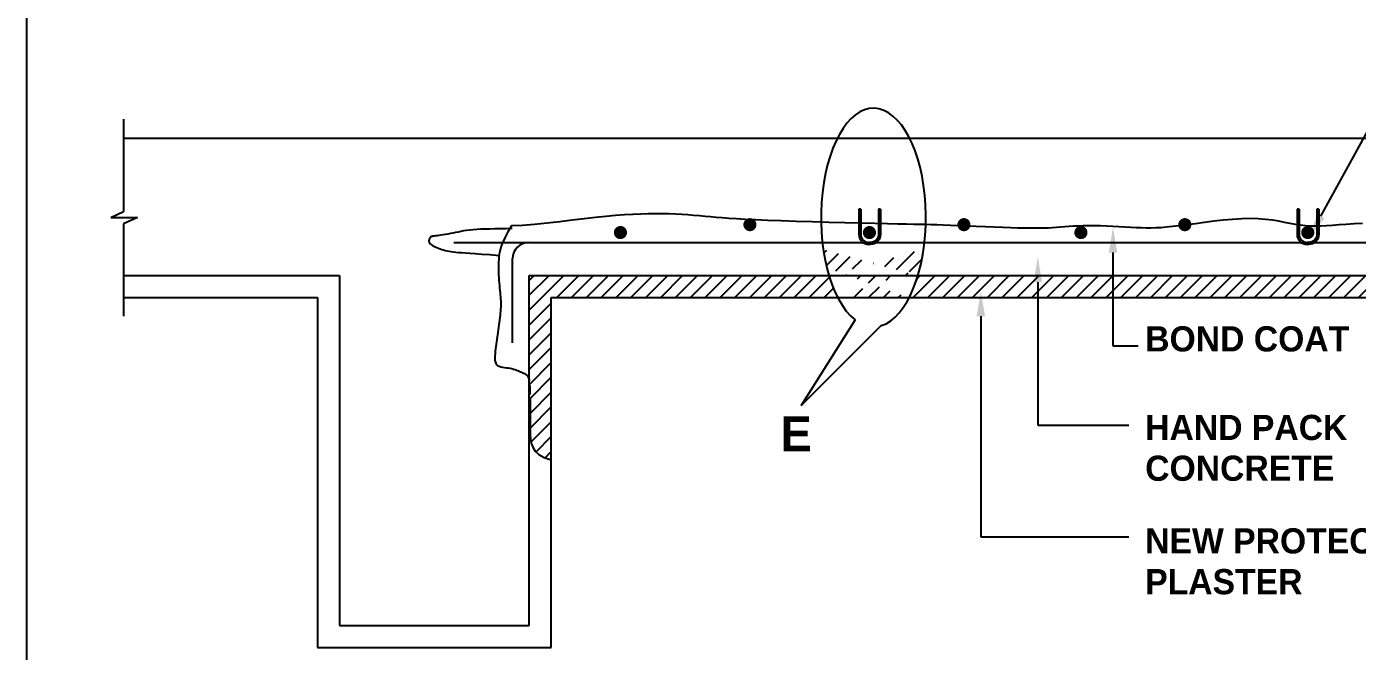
# Model space of a CAD drawing. Header units: millimetres. Extents: x -8855 to 105318, y -17958 to 67465.
# Drawn here: x 77640 to 89472, y 47654 to 53209 of the extents above; entities that cross this region are included whole.
import ezdxf

# ---------------------------------------------------------------- set-up
doc = ezdxf.new("R2010")
doc.units = ezdxf.units.MM
doc.header["$LTSCALE"] = 25
for name, color, linetype in [('4', 4, 'Continuous'), ('COL', 3, 'Continuous'), ('TEXT', 2, 'Continuous')]:
    doc.layers.add(name, color=color, linetype=linetype)
doc.styles.add('STYLE1', font='')
doc.styles.get('STYLE1').set_extended_font_data('DomBold BT')
pattern_1 = [(50, (4046516, 390283), (10884.934, -952.308), [1138.175, -12519.922]), (355, (4046516, 390283), (-2105.643, 11415.005), [910.54, -10015.938]), (100.451, (4047423, 390203), (8779.33, 10462.645), [967.3, -10640.29]), (46.1842, (4046516, 393318), (16196.08, -2511.89), [1707.26, -18779.884]), (96.6356, (4047866, 393109), (14184.12, 14782.86), [1450.95, -15960.437]), (351.184, (4046516, 393318), (14184.14, 14782.836), [1365.81, -15023.91]), (21, (4048034, 392559), (9058.49, -6110.028), [1138.175, -12519.922]), (326, (4048034, 392559), (3692.468, 11004.624), [910.54, -10015.938]), (71.4514, (4048788, 392050), (12750.933, 4894.62), [967.3, -10640.29]), (37.5, (4046516, 390283), (184.534, 5051.885), [0, -9894.533, 0, -10167.695, 0, -10053.877]), (7.5, (4046516, 390283), (3992.255, 5985.4594), [0, -5797.1035, 0, -9666.898, 0, -3831.855]), (327.5, (4043132, 390283), (8101.0915, -342.2736), [0, -3793.916, 0, -11837.018, 0, -15706.812]), (317.5, (4041614, 390283), (8850.231, 1519.149), [0, -4932.09, 0, -7860.994, 0, -11154.113])]

msp = doc.modelspace()

# ---------------------------------------------------------------- hatches: boundary and pattern name
at = {"layer": '4'}
h = msp.add_hatch(dxfattribs=at)
h.set_pattern_fill('AR-CONC', color=256, scale=59.746707, style=0)
h.set_pattern_definition(pattern_1)
edge = h.paths.add_edge_path()
edge.add_line((93778.99062, 51289.99151), (93191.80561, 51289.99151))
edge.add_arc((93138.45526, 51361.68756), 89.36768, 270, 306.653613829, ccw=False)
edge.add_line((93138.45526, 51272.31987), (93124.40713, 51272.31987))
edge.add_arc((93124.40713, 51361.68756), 89.36768, 233.346386171, 270, ccw=False)
edge.add_line((93071.05679, 51289.99151), (85623.67603, 51289.99151))
edge.add_ellipse((85169.39667, 51511.45536), major_axis=(0, -971.98159), ratio=0.4800000023, start_angle=283.170394784, end_angle=302.079228508)
edge.add_line((85564.71224, 50995.24426), (93773.98367, 50995.24426))
edge.add_line((93773.98367, 50995.24426), (93773.98367, 50063.90819))
edge.add_line((93773.98367, 50063.90819), (93782.81122, 50094.12512))
edge.add_line((93782.81122, 50094.12512), (93799.06356, 50113.71878))
edge.add_line((93799.06356, 50113.71878), (93818.75106, 50124.98678))
edge.add_line((93818.75106, 50124.98678), (93833.52269, 50131.65575))
edge.add_line((93833.52269, 50131.65575), (93843.17247, 50135.91473))
edge.add_line((93843.17247, 50135.91473), (93863.09795, 50144.88617))
edge.add_line((93863.09795, 50144.88617), (93882.18078, 50153.13039))
edge.add_line((93882.18078, 50153.13039), (93907.32331, 50162.27817))
edge.add_line((93907.32331, 50162.27817), (93935.88968, 50169.86036))
edge.add_line((93935.88968, 50169.86036), (93960.64695, 50173.78679))
edge.add_line((93960.64695, 50173.78679), (93977.87713, 50176.10362))
edge.add_line((93977.87713, 50176.10362), (93995.19916, 50178.5122))
edge.add_line((93995.19916, 50178.5122), (94012.10786, 50181.42544))
edge.add_line((94012.10786, 50181.42544), (94028.09802, 50185.25623))
edge.add_line((94028.09802, 50185.25623), (94042.66444, 50190.41747))
edge.add_line((94042.66444, 50190.41747), (94055.30195, 50197.32207))
edge.add_line((94055.30195, 50197.32207), (94065.50534, 50206.38293))
edge.add_line((94065.50534, 50206.38293), (94072.91485, 50217.89059))
edge.add_line((94072.91485, 50217.89059), (94077.75247, 50231.64627))
edge.add_line((94077.75247, 50231.64627), (94080.3856, 50247.32881))
edge.add_line((94080.3856, 50247.32881), (94081.18166, 50264.61707))
edge.add_line((94081.18166, 50264.61707), (94080.50806, 50283.18991))
edge.add_line((94080.50806, 50283.18991), (94078.73223, 50302.72618))
edge.add_line((94078.73223, 50302.72618), (94076.22156, 50322.90474))
edge.add_line((94076.22156, 50322.90474), (94073.34349, 50343.40444))
edge.add_line((94073.34349, 50343.40444), (94070.40418, 50363.96531))
edge.add_line((94070.40418, 50363.96531), (94067.46487, 50384.57206))
edge.add_line((94067.46487, 50384.57206), (94062.84596, 50417.09824))
edge.add_line((94062.84596, 50417.09824), (94057.04368, 50458.59159))
edge.add_line((94057.04368, 50458.59159), (94051.17718, 50501.55144))
edge.add_line((94051.17718, 50501.55144), (94046.89736, 50533.91172))
edge.add_line((94046.89736, 50533.91172), (94044.01163, 50556.21595))
edge.add_line((94044.01163, 50556.21595), (94041.21775, 50578.42841))
edge.add_line((94041.21775, 50578.42841), (94037.1301, 50612.11853))
edge.add_line((94037.1301, 50612.11853), (94032.65329, 50653.16058))
edge.add_line((94032.65329, 50653.16058), (94029.37812, 50689.60554))
edge.add_line((94029.37812, 50689.60554), (94027.56696, 50720.8449))
edge.add_line((94027.56696, 50720.8449), (94027.20416, 50749.95845))
edge.add_line((94027.20416, 50749.95845), (94028.29181, 50779.77653))
edge.add_line((94028.29181, 50779.77653), (94030.75848, 50812.27842))
edge.add_line((94030.75848, 50812.27842), (94033.78528, 50843.28821))
edge.add_line((94033.78528, 50843.28821), (94035.8826, 50863.99436))
edge.add_line((94035.8826, 50863.99436), (94038.07178, 50885.61806))
edge.add_line((94038.07178, 50885.61806), (94040.26095, 50907.97581))
edge.add_line((94040.26095, 50907.97581), (94042.35827, 50930.88409))
edge.add_line((94042.35827, 50930.88409), (94044.27188, 50954.1594))
edge.add_line((94044.27188, 50954.1594), (94045.90993, 50977.61821))
edge.add_line((94045.90993, 50977.61821), (94047.19205, 51001.10379))
edge.add_line((94047.19205, 51001.10379), (94048.0838, 51024.56643))
edge.add_line((94048.0838, 51024.56643), (94048.5622, 51047.98319))
edge.add_line((94048.5622, 51047.98319), (94048.6043, 51071.33113))
edge.add_line((94048.6043, 51071.33113), (94048.18713, 51094.58732))
edge.add_line((94048.18713, 51094.58732), (94047.28773, 51117.72881))
edge.add_line((94047.28773, 51117.72881), (94045.88314, 51140.73267))
edge.add_line((94045.88314, 51140.73267), (94043.95039, 51163.57596))
edge.add_line((94043.95039, 51163.57596), (94041.32198, 51186.43182))
edge.add_line((94041.32198, 51186.43182), (94037.25225, 51210.25773))
edge.add_line((94037.25225, 51210.25773), (94030.85098, 51236.20727))
edge.add_line((94030.85098, 51236.20727), (94021.22798, 51265.434))
edge.add_line((94021.22798, 51265.434), (94011.20654, 51289.99151))
edge.add_line((94011.20654, 51289.99151), (93778.99062, 51289.99151))
edge = h.paths.add_edge_path()
edge.add_ellipse((85169.39667, 51511.45536), major_axis=(0, -971.98159), ratio=0.4800000023, start_angle=57.920771492, end_angle=76.829605216)
edge.add_line((85623.67603, 51289.99151), (84715.11731, 51289.99151))
edge.add_ellipse((85169.39667, 51511.45536), major_axis=(0, -971.98159), ratio=0.4800000023, start_angle=283.170394784, end_angle=302.079228508)
edge.add_line((84774.08109, 50995.24426), (85564.71224, 50995.24426))
edge = h.paths.add_edge_path()
edge.add_line((84915.61786, 51464.81814), (84771.16997, 51468.57646))
edge.add_line((84771.16997, 51468.57646), (84703.26073, 51470.45645))
edge.add_ellipse((85169.39667, 51511.45536), major_axis=(0, -971.98159), ratio=0.4800000023, start_angle=272.417496136, end_angle=283.170394784)
edge.add_line((84715.11731, 51289.99151), (85128.42982, 51289.99151))
edge.add_arc((85128.42982, 51361.68756), 71.69605, 180, 270, ccw=False)
edge.add_line((85056.73377, 51361.68756), (85056.73377, 51461.34118))
edge.add_line((85056.73377, 51461.34118), (84915.61786, 51464.81814))
edge = h.paths.add_edge_path()
edge.add_ellipse((85169.39667, 51511.45536), major_axis=(0, -971.98159), ratio=0.4800000023, start_angle=76.829605216, end_angle=87.582503864)
edge.add_line((84703.26073, 51470.45645), (84625.32431, 51472.61403))
edge.add_line((84625.32431, 51472.61403), (84482.76341, 51476.86105))
edge.add_line((84482.76341, 51476.86105), (84348.1698, 51481.24769))
edge.add_line((84348.1698, 51481.24769), (84226.226, 51485.70415))
edge.add_line((84226.226, 51485.70415), (84120.44975, 51490.17224))
edge.add_line((84120.44975, 51490.17224), (84029.69953, 51494.64033))
edge.add_line((84029.69953, 51494.64033), (83951.66901, 51499.10842))
edge.add_line((83951.66901, 51499.10842), (83884.05188, 51503.57652))
edge.add_line((83884.05188, 51503.57652), (83824.54182, 51508.04461))
edge.add_line((83824.54182, 51508.04461), (83770.8325, 51512.5127))
edge.add_line((83770.8325, 51512.5127), (83720.61761, 51516.98079))
edge.add_line((83720.61761, 51516.98079), (83671.59082, 51521.44889))
edge.add_line((83671.59082, 51521.44889), (83621.8069, 51525.89371))
edge.add_line((83621.8069, 51525.89371), (83570.765, 51530.1989))
edge.add_line((83570.765, 51530.1989), (83518.32532, 51534.22484))
edge.add_line((83518.32532, 51534.22484), (83464.34809, 51537.83189))
edge.add_line((83464.34809, 51537.83189), (83408.69354, 51540.88043))
edge.add_line((83408.69354, 51540.88043), (83351.22189, 51543.23084))
edge.add_line((83351.22189, 51543.23084), (83291.79337, 51544.74347))
edge.add_line((83291.79337, 51544.74347), (83230.26818, 51545.27871))
edge.add_line((83230.26818, 51545.27871), (83166.41338, 51544.70275))
edge.add_line((83166.41338, 51544.70275), (83099.62327, 51542.90504))
edge.add_line((83099.62327, 51542.90504), (83029.19895, 51539.78086))
edge.add_line((83029.19895, 51539.78086), (82954.44154, 51535.2255))
edge.add_line((82954.44154, 51535.2255), (82874.65217, 51529.13424))
edge.add_line((82874.65217, 51529.13424), (82789.13193, 51521.40234))
edge.add_line((82789.13193, 51521.40234), (82697.18196, 51511.9251))
edge.add_line((82697.18196, 51511.9251), (82598.10335, 51500.59779))
edge.add_line((82598.10335, 51500.59779), (82491.82623, 51487.5484))
edge.add_line((82491.82623, 51487.5484), (82380.79669, 51473.83577))
edge.add_line((82380.79669, 51473.83577), (82268.08982, 51460.75148))
edge.add_line((82268.08982, 51460.75148), (82156.78073, 51449.58706))
edge.add_line((82156.78073, 51449.58706), (82049.9445, 51441.63409))
edge.add_line((82049.9445, 51441.63409), (81950.65622, 51438.18412))
edge.add_line((81950.65622, 51438.18412), (81919.24421, 51384.31297))
edge.add_line((81919.24421, 51384.31297), (81894.61476, 51338.33328))
edge.add_line((81894.61476, 51338.33328), (81875.87766, 51299.09148))
edge.add_line((81875.87766, 51299.09148), (81872.16415, 51289.99151))
edge.add_line((81872.16415, 51289.99151), (84715.11731, 51289.99151))
h.paths.add_polyline_path([(82948.68208, 51378.06654, 0.9999949477), (82890.42904, 51378.06642, 1.0000054635), (82948.68208, 51378.06648)], flags=16)
h.paths.add_polyline_path([(94453.59969, 51372.88827), (94431.02621, 51377.7271), (94407.78717, 51382.68609), (94383.61395, 51387.60102), (94358.23792, 51392.30768), (94331.39044, 51396.64187), (94302.80289, 51400.43937), (94272.20664, 51403.53598), (94239.33973, 51405.82473), (94203.96688, 51407.42761), (94165.85946, 51408.52386), (94124.78886, 51409.2927), (94080.52645, 51409.91338), (94032.84362, 51410.56513), (93981.51175, 51411.42718), (93947.87164, 51412.18979), (93964.12648, 51384.31297), (93988.75593, 51338.33328), (94011.83806, 51289.99151), (94011.20654, 51289.99151), (94021.22798, 51265.434), (94030.85098, 51236.20727), (94037.25225, 51210.25773), (94043.2652, 51175.05543), (94126.01216, 51181.83527), (94196.06105, 51187.20589), (94254.40265, 51191.3748), (94302.65672, 51194.60101), (94342.44304, 51197.14355), (94375.38139, 51199.26146), (94403.09153, 51201.21376), (94427.19325, 51203.25949), (94449.07778, 51205.61649), (94469.22224, 51208.33796), (94487.87522, 51211.4359), (94505.28529, 51214.92235), (94521.70103, 51218.8093), (94537.37102, 51223.10878), (94552.54386, 51227.8328), (94567.46811, 51232.99338), (94582.30014, 51238.59118), (94596.82747, 51244.58147), (94610.74536, 51250.9082), (94623.74912, 51257.51529), (94635.53403, 51264.34666), (94645.79537, 51271.34624), (94654.22844, 51278.45797), (94660.52851, 51285.62577), (94664.50448, 51292.78422), (94666.41963, 51299.83053), (94666.65084, 51306.65255), (94665.57498, 51313.13814), (94663.56896, 51319.17517), (94661.00964, 51324.65147), (94658.2739, 51329.45493), (94655.73864, 51333.47338), (94653.64975, 51336.63874), (94651.72926, 51339.05916), (94649.5682, 51340.88682), (94646.75762, 51342.27392), (94642.88857, 51343.37265), (94637.55209, 51344.33521), (94630.33921, 51345.31379), (94620.84099, 51346.46059), (94599.75509, 51348.98391), (94567.78958, 51353.11761), (94528.7288, 51358.8579), (94486.49764, 51366.13191)])
h.paths.add_polyline_path([(81919.24421, 51384.31297), (81935.49905, 51412.18979), (81901.85894, 51411.42718), (81850.52707, 51410.56513), (81802.84424, 51409.91338), (81758.58184, 51409.2927), (81717.51123, 51408.52386), (81679.40381, 51407.42761), (81644.03096, 51405.82473), (81611.16405, 51403.53598), (81580.5678, 51400.43937), (81551.98025, 51396.64187), (81525.13278, 51392.30768), (81499.75674, 51387.60102), (81475.58352, 51382.68609), (81452.34448, 51377.7271), (81429.771, 51372.88827), (81396.87305, 51366.13191), (81354.64189, 51358.8579), (81315.58111, 51353.11761), (81283.6156, 51348.98391), (81262.52971, 51346.46059), (81253.03148, 51345.31379), (81245.81861, 51344.33521), (81240.48212, 51343.37265), (81236.61307, 51342.27392), (81233.80249, 51340.88682), (81231.64143, 51339.05916), (81229.72094, 51336.63874), (81227.63205, 51333.47338), (81225.09679, 51329.45493), (81222.36106, 51324.65147), (81219.80173, 51319.17517), (81217.79571, 51313.13814), (81216.71986, 51306.65255), (81216.95106, 51299.83053), (81218.86621, 51292.78422), (81222.84218, 51285.62577), (81229.14226, 51278.45797), (81237.57532, 51271.34624), (81247.83666, 51264.34666), (81259.62157, 51257.51529), (81272.62533, 51250.9082), (81286.54322, 51244.58147), (81301.07055, 51238.59118), (81315.90258, 51232.99338), (81330.82684, 51227.8328), (81345.99967, 51223.10878), (81361.66967, 51218.8093), (81378.08541, 51214.92235), (81395.49547, 51211.4359), (81414.14845, 51208.33796), (81434.29291, 51205.61649), (81456.17744, 51203.25949), (81480.27916, 51201.21376), (81507.98931, 51199.26146), (81540.92765, 51197.14355), (81580.71397, 51194.60101), (81628.96804, 51191.3748), (81687.30964, 51187.20589), (81757.35853, 51181.83527), (81840.10549, 51175.05543), (81846.11844, 51210.25773), (81852.51971, 51236.20727), (81862.14272, 51265.434), (81872.16415, 51289.99151), (81871.53263, 51289.99151), (81894.61476, 51338.33328)])
h = msp.add_hatch(dxfattribs=at)
h.set_pattern_fill('AR-CONC', color=256, scale=59.746707, style=0)
h.set_pattern_definition(pattern_1)
h.paths.add_polyline_path([(90069.27787, 51505.62439), (90019.8434, 51498.57318), (89963.42008, 51491.6616), (89899.1576, 51485.22742), (89828.39548, 51479.28392), (89753.02073, 51473.7633), (89674.92032, 51468.59773), (89595.98125, 51463.7194), (89518.09051, 51459.06048), (89443.13509, 51454.55316), (89373.00197, 51450.12962), (89309.10058, 51445.78686), (89250.93005, 51441.7812), (89197.51194, 51438.43379), (89147.8678, 51436.06577), (89129.19567, 51435.64031), (89129.19567, 51361.68756, -0.2370645075), (89093.17833, 51289.99151), (93071.05679, 51289.99151, -0.2370645075), (93035.03945, 51361.68756), (93035.03945, 51414.1213), (93000.39017, 51407.55907), (92962.94158, 51401.18273), (92922.83722, 51395.3649), (92879.72766, 51390.38484), (92833.44983, 51386.46362), (92784.58611, 51383.58961), (92733.9053, 51381.693), (92682.17615, 51380.70397), (92630.16746, 51380.55271), (92578.64798, 51381.1694), (92528.3865, 51382.48423), (92480.15178, 51384.42738), (92434.40975, 51386.92905), (92390.41493, 51389.91941), (92347.119, 51393.32866), (92303.47363, 51397.08698), (92258.43049, 51401.12455), (92210.94124, 51405.37157), (92159.95758, 51409.75821), (92104.43116, 51414.21467), (92043.68639, 51418.67112), (91978.53866, 51423.05776), (91910.17605, 51427.30478), (91839.78667, 51431.34235), (91809.59006, 51432.93566, -0.5931697057), (91758.53769, 51435.58268), (91697.68004, 51438.50992), (91628.33899, 51441.50028), (91561.7236, 51444.00195), (91498.71911, 51445.96837), (91438.99939, 51447.4461), (91381.93542, 51448.50495), (91326.89823, 51449.21472), (91273.2588, 51449.64524), (91220.38815, 51449.86632), (91167.65727, 51449.94777), (91114.43718, 51449.95941), (91060.25029, 51449.99431), (91005.22474, 51450.23866), (90949.64009, 51450.90189), (90893.77588, 51452.19345), (90837.91166, 51454.32278), (90782.32701, 51457.49931), (90727.30146, 51461.9325), (90673.11457, 51467.83178), (90620.03425, 51475.2786), (90568.28181, 51483.84244), (90518.06691, 51492.9648), (90469.59923, 51502.08715), (90423.08843, 51510.651), (90378.74417, 51518.09782), (90336.77612, 51523.8691), (90297.39395, 51527.40634), (90260.53941, 51528.31392), (90225.08264, 51526.84783), (90189.62587, 51523.42695), (90152.77134, 51518.47016), (90113.12126, 51512.39634)])
h.paths.add_polyline_path([(90856.42599, 51378.06648, -1), (90914.67903, 51378.06648, -1)], flags=16)
h.paths.add_polyline_path([(94011.20654, 51289.99151), (94007.49303, 51299.09148), (93988.75593, 51338.33328), (93964.12648, 51384.31297), (93947.87164, 51412.18979), (93926.30223, 51412.67876), (93844.14246, 51408.62955), (93776.17006, 51402.90481), (93720.25343, 51396.34229), (93674.26097, 51389.77978), (93636.06108, 51384.05504), (93603.52216, 51380.00583), (93574.51261, 51378.46992), (93547.21532, 51380.04074), (93521.0712, 51384.3343), (93495.83562, 51390.72227), (93471.26398, 51398.57634), (93447.11168, 51407.26818), (93423.1341, 51416.16946), (93399.08663, 51424.65185), (93374.72466, 51432.08704), (93349.84435, 51437.96304), (93324.40493, 51442.23333), (93298.40641, 51444.96771), (93271.84877, 51446.23599), (93244.73203, 51446.108), (93227.82295, 51445.21937), (93227.82295, 51361.68756, -0.2370645075), (93191.80561, 51289.99151), (93778.99062, 51289.99151)])
h.paths.add_polyline_path([(89025.77986, 51289.99151, -0.4142135624), (88954.08381, 51361.68756), (88954.08381, 51444.91892), (88922.06969, 51449.96439), (88874.92989, 51458.87165), (88825.41388, 51468.70045), (88772.89267, 51478.61901), (88716.73725, 51487.79555), (88656.31864, 51495.39829), (88591.00783, 51500.59544), (88520.17582, 51502.55521), (88443.60131, 51500.71113), (88362.69372, 51495.55787), (88279.27013, 51487.8554), (88195.14767, 51478.3637), (88112.14341, 51467.84274), (88032.07448, 51457.0525), (87967.39009, 51448.2069, -0.0000140812), (87967.39009, 51448.20526, -0.8761974954), (87910.14284, 51440.6172), (87888.01097, 51437.70407), (87827.09148, 51430.50892), (87773.02108, 51425.14289), (87724.26219, 51421.42446), (87679.27729, 51419.17213), (87636.52882, 51418.20438), (87594.47924, 51418.33968), (87551.59099, 51419.39653), (87506.32654, 51421.19341), (87457.55601, 51423.54448), (87405.78028, 51426.24661), (87351.90789, 51429.09235), (87296.8474, 51431.87427), (87241.50736, 51434.38491), (87186.79631, 51436.41683), (87133.6228, 51437.76258), (87082.8954, 51438.21471), (87035.30133, 51437.63492), (86990.64257, 51436.16151), (86948.4998, 51434.00193), (86908.45368, 51431.36363), (86870.08489, 51428.45405), (86832.9741, 51425.48064), (86796.70196, 51422.65085), (86760.84915, 51420.17212), (86724.90316, 51418.21733), (86687.97873, 51416.82105), (86649.09742, 51415.98328), (86607.2808, 51415.70403), (86561.55042, 51415.98328), (86510.92784, 51416.82105), (86454.43463, 51418.21733), (86391.09235, 51420.17212), (86320.44672, 51422.66215), (86244.14012, 51425.57107), (86164.33909, 51428.75924), (86083.21019, 51432.08704), (86002.91994, 51435.41483), (85999.87044, 51435.54063, -0.6567368086), (85946.45842, 51437.74399), (85925.6349, 51438.603), (85853.52161, 51441.51192), (85788.74662, 51444.00195), (85732.49802, 51445.98001), (85682.05016, 51447.53919), (85633.69896, 51448.81911), (85583.74033, 51449.95941), (85528.47017, 51451.0997), (85464.18439, 51452.37962), (85387.1789, 51453.9388), (85293.74962, 51455.91686), (85231.84563, 51457.2976), (85231.84563, 51361.68756, -0.2370645075), (85195.8283, 51289.99151)])
h.paths.add_polyline_path([(86984.92127, 51378.06648, -1), (87043.17431, 51378.06648, -1)], flags=16)
h = msp.add_hatch(dxfattribs=at)
h.set_pattern_fill('AR-CONC', color=256, scale=59.746707, style=0)
h.set_pattern_definition(pattern_1)
edge = h.paths.add_edge_path()
edge.add_ellipse((85169.39667, 51511.45536), major_axis=(0, -971.98159), ratio=0.4800000023, start_angle=57.920771492, end_angle=76.829605216)
edge.add_line((84715.11731, 51289.99151), (81872.16415, 51289.99151))
edge.add_line((81872.16415, 51289.99151), (81862.14272, 51265.434))
edge.add_line((81862.14272, 51265.434), (81852.51971, 51236.20727))
edge.add_line((81852.51971, 51236.20727), (81846.11844, 51210.25773))
edge.add_line((81846.11844, 51210.25773), (81842.04871, 51186.43182))
edge.add_line((81842.04871, 51186.43182), (81839.4203, 51163.57596))
edge.add_line((81839.4203, 51163.57596), (81837.48755, 51140.73267))
edge.add_line((81837.48755, 51140.73267), (81836.08296, 51117.72881))
edge.add_line((81836.08296, 51117.72881), (81835.18356, 51094.58732))
edge.add_line((81835.18356, 51094.58732), (81834.76639, 51071.33113))
edge.add_line((81834.76639, 51071.33113), (81834.80849, 51047.98319))
edge.add_line((81834.80849, 51047.98319), (81835.2869, 51024.56643))
edge.add_line((81835.2869, 51024.56643), (81836.17864, 51001.10379))
edge.add_line((81836.17864, 51001.10379), (81837.46076, 50977.61821))
edge.add_line((81837.46076, 50977.61821), (81839.09881, 50954.1594))
edge.add_line((81839.09881, 50954.1594), (81841.01242, 50930.88409))
edge.add_line((81841.01242, 50930.88409), (81843.10974, 50907.97581))
edge.add_line((81843.10974, 50907.97581), (81845.29892, 50885.61806))
edge.add_line((81845.29892, 50885.61806), (81847.48809, 50863.99436))
edge.add_line((81847.48809, 50863.99436), (81849.58541, 50843.28821))
edge.add_line((81849.58541, 50843.28821), (81851.49902, 50823.68312))
edge.add_line((81851.49902, 50823.68312), (81853.13707, 50805.36261))
edge.add_line((81853.13707, 50805.36261), (81854.42302, 50788.41844))
edge.add_line((81854.42302, 50788.41844), (81855.34155, 50772.57532))
edge.add_line((81855.34155, 50772.57532), (81855.89267, 50757.46626))
edge.add_line((81855.89267, 50757.46626), (81856.07638, 50742.72421))
edge.add_line((81856.07638, 50742.72421), (81855.89267, 50727.98217))
edge.add_line((81855.89267, 50727.98217), (81855.34155, 50712.8731))
edge.add_line((81855.34155, 50712.8731), (81854.42302, 50697.02999))
edge.add_line((81854.42302, 50697.02999), (81853.13707, 50680.08582))
edge.add_line((81853.13707, 50680.08582), (81851.49137, 50661.77296))
edge.add_line((81851.49137, 50661.77296), (81849.52417, 50642.2214))
edge.add_line((81849.52417, 50642.2214), (81847.28142, 50621.66053))
edge.add_line((81847.28142, 50621.66053), (81844.80903, 50600.31974))
edge.add_line((81844.80903, 50600.31974), (81842.15294, 50578.42841))
edge.add_line((81842.15294, 50578.42841), (81839.35906, 50556.21595))
edge.add_line((81839.35906, 50556.21595), (81836.47334, 50533.91172))
edge.add_line((81836.47334, 50533.91172), (81833.54168, 50511.74513))
edge.add_line((81833.54168, 50511.74513), (81830.60237, 50489.89969))
edge.add_line((81830.60237, 50489.89969), (81827.66306, 50468.37539))
edge.add_line((81827.66306, 50468.37539), (81824.72375, 50447.12635))
edge.add_line((81824.72375, 50447.12635), (81821.78445, 50426.1067))
edge.add_line((81821.78445, 50426.1067), (81818.84514, 50405.27056))
edge.add_line((81818.84514, 50405.27056), (81815.90583, 50384.57206))
edge.add_line((81815.90583, 50384.57206), (81812.96652, 50363.96531))
edge.add_line((81812.96652, 50363.96531), (81810.0272, 50343.40444))
edge.add_line((81810.0272, 50343.40444), (81807.14913, 50322.90474))
edge.add_line((81807.14913, 50322.90474), (81804.63846, 50302.72618))
edge.add_line((81804.63846, 50302.72618), (81802.86263, 50283.18991))
edge.add_line((81802.86263, 50283.18991), (81802.18903, 50264.61707))
edge.add_line((81802.18903, 50264.61707), (81802.9851, 50247.32881))
edge.add_line((81802.9851, 50247.32881), (81805.61823, 50231.64627))
edge.add_line((81805.61823, 50231.64627), (81810.45584, 50217.89059))
edge.add_line((81810.45584, 50217.89059), (81817.86535, 50206.38293))
edge.add_line((81817.86535, 50206.38293), (81828.06874, 50197.32207))
edge.add_line((81828.06874, 50197.32207), (81840.70625, 50190.41747))
edge.add_line((81840.70625, 50190.41747), (81855.27268, 50185.25623))
edge.add_line((81855.27268, 50185.25623), (81871.26283, 50181.42544))
edge.add_line((81871.26283, 50181.42544), (81888.17153, 50178.5122))
edge.add_line((81888.17153, 50178.5122), (81905.49356, 50176.10362))
edge.add_line((81905.49356, 50176.10362), (81922.72374, 50173.78679))
edge.add_line((81922.72374, 50173.78679), (81939.35687, 50171.14882))
edge.add_line((81939.35687, 50171.14882), (81954.98521, 50167.86857))
edge.add_line((81954.98521, 50167.86857), (81969.5908, 50163.9919))
edge.add_line((81969.5908, 50163.9919), (81983.25313, 50159.65645))
edge.add_line((81983.25313, 50159.65645), (81996.0517, 50154.99987))
edge.add_line((81996.0517, 50154.99987), (82008.066, 50150.15977))
edge.add_line((82008.066, 50150.15977), (82019.37553, 50145.27379))
edge.add_line((82019.37553, 50145.27379), (82030.05977, 50140.47957))
edge.add_line((82030.05977, 50140.47957), (82040.19822, 50135.91473))
edge.add_line((82040.19822, 50135.91473), (82049.848, 50131.65575))
edge.add_line((82049.848, 50131.65575), (82058.97671, 50127.5344))
edge.add_line((82058.97671, 50127.5344), (82067.52958, 50123.32129))
edge.add_line((82067.52958, 50123.32129), (82075.45184, 50118.78704))
edge.add_line((82075.45184, 50118.78704), (82082.68871, 50113.70226))
edge.add_line((82082.68871, 50113.70226), (82089.18542, 50107.83756))
edge.add_line((82089.18542, 50107.83756), (82094.88721, 50100.96355))
edge.add_line((82094.88721, 50100.96355), (82099.73928, 50092.85083))
edge.add_line((82099.73928, 50092.85083), (82103.7128, 50083.3312))
edge.add_line((82103.7128, 50083.3312), (82106.88253, 50072.48112))
edge.add_line((82106.88253, 50072.48112), (82109.38703, 50060.25352))
edge.add_line((82109.38703, 50060.25352), (82109.38703, 50995.24426))
edge.add_line((82109.38703, 50995.24426), (84774.08109, 50995.24426))
h = msp.add_hatch(dxfattribs=at)
h.set_pattern_fill('ANSI31', color=256, scale=746.833836, style=0)
h.set_pattern_definition([(45, (0, 0), (-66.01141, 66.01141), [])])
h.paths.add_polyline_path([(92250.11219, 50799.79769), (92250.11219, 50995.24426), (87299.21361, 50995.24426), (87299.21361, 50799.79769)])
edge = h.paths.add_edge_path()
edge.add_line((87299.21361, 50799.79769), (87299.21361, 50995.24426))
edge.add_line((87299.21361, 50995.24426), (85564.71224, 50995.24426))
edge.add_ellipse((85169.39667, 51511.45536), major_axis=(0, -971.98159), ratio=0.4800000023, start_angle=302.079228508, end_angle=317.068787243)
edge.add_line((85487.17392, 50799.79769), (87299.21361, 50799.79769))
edge = h.paths.add_edge_path()
edge.add_ellipse((85169.39667, 51511.45536), major_axis=(0, -971.98159), ratio=0.4800000023, start_angle=42.931212757, end_angle=57.920771492)
edge.add_line((85564.71224, 50995.24426), (84774.08109, 50995.24426))
edge.add_ellipse((85169.39667, 51511.45536), major_axis=(0, -971.98159), ratio=0.4800000023, start_angle=302.079228508, end_angle=317.068787243)
edge.add_line((84851.61942, 50799.79769), (85487.17392, 50799.79769))
edge = h.paths.add_edge_path()
edge.add_ellipse((85169.39667, 51511.45536), major_axis=(0, -971.98159), ratio=0.4800000023, start_angle=42.931212757, end_angle=57.920771492)
edge.add_line((84774.08109, 50995.24426), (82109.38703, 50995.24426))
edge.add_line((82109.38703, 50995.24426), (82109.38703, 50060.17242))
edge.add_line((82109.38703, 50060.17242), (82112.04472, 50041.49994))
edge.add_line((82112.04472, 50041.49994), (82113.92409, 50012.58388))
edge.add_line((82113.92409, 50012.58388), (82114.8633, 49980.15701))
edge.add_line((82114.8633, 49980.15701), (82115.39076, 49946.2735))
edge.add_line((82115.39076, 49946.2735), (82115.58371, 49918.63779))
edge.add_line((82115.58371, 49918.63779), (82115.65993, 49899.90438))
edge.add_line((82115.65993, 49899.90438), (82115.69907, 49880.34517))
edge.add_line((82115.69907, 49880.34517), (82115.71349, 49859.86841))
edge.add_line((82115.71349, 49859.86841), (82115.71555, 49838.38234))
edge.add_line((82115.71555, 49838.38234), (82115.71555, 49815.78756))
edge.add_line((82115.71555, 49815.78756), (82115.71555, 49791.95407))
edge.add_line((82115.71555, 49791.95407), (82115.71555, 49766.74426))
edge.add_line((82115.71555, 49766.74426), (82115.71555, 49740.02048))
edge.add_line((82115.71555, 49740.02048), (82115.71555, 49711.64511))
edge.add_line((82115.71555, 49711.64511), (82115.71555, 49681.4805))
edge.add_line((82115.71555, 49681.4805), (82115.71555, 49649.38902))
edge.add_line((82115.71555, 49649.38902), (82115.71555, 49615.23305))
edge.add_line((82115.71555, 49615.23305), (82116.08492, 49579.0814))
edge.add_line((82116.08492, 49579.0814), (82118.67052, 49541.82868))
edge.add_line((82118.67052, 49541.82868), (82125.68857, 49504.57596))
edge.add_line((82125.68857, 49504.57596), (82139.3553, 49468.42431))
edge.add_line((82139.3553, 49468.42431), (82161.88695, 49434.47479))
edge.add_line((82161.88695, 49434.47479), (82195.49972, 49403.82846))
edge.add_line((82195.49972, 49403.82846), (82242.40986, 49377.58639))
edge.add_line((82242.40986, 49377.58639), (82304.83359, 49356.84965))
edge.add_line((82304.83359, 49356.84965), (82304.83359, 50799.79769))
edge.add_line((82304.83359, 50799.79769), (84851.61942, 50799.79769))
h.paths.add_polyline_path([(93578.5371, 49356.84965), (93640.96083, 49377.58639), (93687.87097, 49403.82846), (93721.48375, 49434.47479), (93744.01539, 49468.42431), (93757.68212, 49504.57596), (93764.70017, 49541.82868), (93767.28577, 49579.0814), (93767.65514, 49615.23305), (93767.65514, 49649.38902), (93767.65514, 49681.4805), (93767.65514, 49711.64511), (93767.65514, 49740.02048), (93767.65514, 49766.74426), (93767.65514, 49791.95407), (93767.65514, 49815.78756), (93767.65514, 49838.38234), (93767.6572, 49859.86841), (93767.67162, 49880.34517), (93767.71076, 49899.90438), (93767.78699, 49918.63779), (93767.97993, 49946.2735), (93768.50739, 49980.15701), (93769.4466, 50012.58388), (93771.32597, 50041.49994), (93773.98367, 50060.17242), (93773.98367, 50995.24426), (92250.11219, 50995.24426), (92250.11219, 50799.79769), (93578.5371, 50799.79769)])

# ---------------------------------------------------------------- linework, layer by layer
for p, q in [((78502.01756, 52387.38381), (78502.01756, 51564.46111)), ((78502.01756, 52216.78531), (97381.35314, 52216.78531)), ((78389.02863, 51511.45074), (78502.01756, 51564.46111)), ((78389.02863, 51511.45074), (78624.61073, 51511.45074)), ((78624.61073, 51511.45074), (78502.01756, 51455.04684)), ((85056.73377, 51586.13826), (85039.06214, 51586.13826)), ((85039.06214, 51586.13826), (85039.06214, 51361.68756)), ((85056.73377, 51586.13826), (85056.73377, 51361.68756)), ((85231.84563, 51586.13826), (85214.174, 51586.13826)), ((85231.84563, 51586.13826), (85231.84563, 51361.68756)), ((88936.41217, 51586.13826), (88936.41217, 51361.68756)), ((88954.08381, 51586.13826), (88936.41217, 51586.13826)), ((88954.08381, 51586.13826), (88954.08381, 51361.68756)), ((89129.19567, 51586.13826), (89111.52403, 51586.13826)), ((89129.19567, 51586.13826), (89129.19567, 51361.68756)), ((78502.01756, 51455.04684), (78502.01756, 50635.51766)), ((78502.01756, 50995.24426), (80422.35643, 50995.24426)), ((80422.35643, 50995.24426), (80422.35643, 47882.52302)), ((82109.38703, 50995.24426), (93773.98367, 50995.24426)), ((82109.38703, 50060.17242), (82109.38703, 50995.24426)), ((78502.01756, 50799.79769), (80226.90986, 50799.79769)), ((80226.90986, 50799.79769), (80226.90986, 47687.07646)), ((82304.83359, 50799.79769), (93578.5371, 50799.79769)), ((82304.83359, 49356.84965), (82304.83359, 50799.79769)), ((85005.86151, 50601.14062), (84527.20368, 49839.64702)), ((84527.20368, 49839.64702), (85238.51477, 50550.19922)), ((82109.38703, 47882.52302), (82109.38703, 50060.17242)), ((82304.83359, 47687.07646), (82304.83359, 49356.84965)), ((80422.35643, 47882.52302), (82109.38703, 47882.52302)), ((80226.90986, 47687.07646), (82304.83359, 47687.07646))]:
    msp.add_line(p, q, dxfattribs=at)
for points in [[(89518.09051, 51459.06048), (89443.13509, 51454.55316), (89373.00197, 51450.12962), (89309.10058, 51445.78686), (89250.93005, 51441.7812), (89197.51194, 51438.43379), (89147.8678, 51436.06577), (89101.01921, 51434.99828), (89055.98771, 51435.55247), (89011.79488, 51438.04948), (88967.46227, 51442.81046), (88922.06969, 51449.96439), (88874.92989, 51458.87165), (88825.41388, 51468.70045), (88772.89267, 51478.61901), (88716.73725, 51487.79555), (88656.31864, 51495.39829), (88591.00783, 51500.59544), (88520.17582, 51502.55521), (88443.60131, 51500.71113), (88362.69372, 51495.55787), (88279.27013, 51487.8554), (88195.14767, 51478.3637), (88112.14341, 51467.84274), (88032.07448, 51457.0525), (87956.75796, 51446.75295), (87888.01097, 51437.70407), (87827.09148, 51430.50892), (87773.02108, 51425.14289), (87724.26219, 51421.42446), (87679.27729, 51419.17213), (87636.52882, 51418.20438), (87594.47924, 51418.33968), (87551.59099, 51419.39653), (87506.32654, 51421.19341), (87457.55601, 51423.54448), (87405.78028, 51426.24661), (87351.90789, 51429.09235), (87296.8474, 51431.87427), (87241.50736, 51434.38491), (87186.79631, 51436.41683), (87133.6228, 51437.76258), (87082.8954, 51438.21471), (87035.30133, 51437.63492), (86990.64257, 51436.16151), (86948.4998, 51434.00193), (86908.45368, 51431.36363), (86870.08489, 51428.45405), (86832.97409, 51425.48064), (86796.70196, 51422.65085), (86760.84915, 51420.17212), (86724.90316, 51418.21733), (86687.97873, 51416.82105), (86649.09742, 51415.98328), (86607.2808, 51415.70403), (86561.55042, 51415.98328), (86510.92784, 51416.82105), (86454.43463, 51418.21733), (86391.09235, 51420.17212), (86320.44672, 51422.66215), (86244.14012, 51425.57107), (86164.33909, 51428.75924), (86083.21019, 51432.08704), (86002.91994, 51435.41483), (85925.6349, 51438.603), (85853.52162, 51441.51192), (85788.74662, 51444.00195), (85732.49802, 51445.98001), (85682.05016, 51447.53919), (85633.69896, 51448.81911), (85583.74033, 51449.95941), (85528.47017, 51451.0997), (85464.18439, 51452.37962), (85387.1789, 51453.9388), (85293.74962, 51455.91686), (85181.59022, 51458.41853), (85053.98545, 51461.40889), (84915.61786, 51464.81814), (84771.16997, 51468.57646), (84625.32431, 51472.61403), (84482.76341, 51476.86105), (84348.1698, 51481.24769), (84226.226, 51485.70415), (84120.44975, 51490.17224), (84029.69953, 51494.64033), (83951.66901, 51499.10842), (83884.05188, 51503.57652), (83824.54182, 51508.04461), (83770.8325, 51512.5127), (83720.61761, 51516.98079), (83671.59082, 51521.44889), (83621.8069, 51525.89371), (83570.765, 51530.1989), (83518.32532, 51534.22484), (83464.34809, 51537.83189), (83408.69354, 51540.88043), (83351.22189, 51543.23084), (83291.79337, 51544.74347), (83230.26818, 51545.27871), (83166.41338, 51544.70275), (83099.62327, 51542.90504), (83029.19895, 51539.78086), (82954.44154, 51535.2255), (82874.65217, 51529.13424), (82789.13193, 51521.40234), (82697.18196, 51511.9251), (82598.10335, 51500.59779), (82491.82623, 51487.5484), (82380.79669, 51473.83577), (82268.08982, 51460.75148), (82156.78073, 51449.58706), (82049.9445, 51441.63409), (81950.65622, 51438.18412)], [(81957.06847, 51412.67876), (81901.85894, 51411.42718), (81850.52707, 51410.56513), (81802.84424, 51409.91338), (81758.58184, 51409.2927), (81717.51123, 51408.52386), (81679.40381, 51407.42761), (81644.03096, 51405.82473), (81611.16405, 51403.53598), (81580.5678, 51400.43937), (81551.98025, 51396.64187), (81525.13278, 51392.30768), (81499.75674, 51387.60102), (81475.58352, 51382.68609), (81452.34448, 51377.7271), (81429.771, 51372.88827), (81407.59445, 51368.3338), (81385.64443, 51364.19786), (81364.14346, 51360.49448), (81343.41228, 51357.20762), (81323.77166, 51354.32127), (81305.54235, 51351.81942), (81289.04508, 51349.68603), (81274.60062, 51347.9051), (81262.52971, 51346.46059), (81253.03148, 51345.31379), (81245.81861, 51344.33521), (81240.48212, 51343.37265), (81236.61307, 51342.27392), (81233.80249, 51340.88682), (81231.64143, 51339.05916), (81229.72094, 51336.63874), (81227.63205, 51333.47338), (81225.09679, 51329.45493), (81222.36106, 51324.65147), (81219.80173, 51319.17517), (81217.79571, 51313.13814), (81216.71986, 51306.65255), (81216.95106, 51299.83053), (81218.86621, 51292.78422), (81222.84218, 51285.62577), (81229.14226, 51278.45797), (81237.57532, 51271.34624), (81247.83666, 51264.34666), (81259.62157, 51257.51529), (81272.62533, 51250.9082), (81286.54322, 51244.58147), (81301.07055, 51238.59118), (81315.90258, 51232.99338), (81330.82684, 51227.8328), (81345.99967, 51223.10878), (81361.66967, 51218.8093), (81378.08541, 51214.92235), (81395.49547, 51211.4359), (81414.14845, 51208.33796), (81434.29291, 51205.61649), (81456.17744, 51203.25949), (81480.27916, 51201.21376), (81507.98931, 51199.26146), (81540.92765, 51197.14355), (81580.71397, 51194.60101), (81628.96804, 51191.3748), (81687.30964, 51187.20589), (81757.35853, 51181.83527), (81840.7345, 51175.00389)], [(81950.65622, 51438.18412), (81919.24421, 51384.31297), (81894.61476, 51338.33328), (81875.87766, 51299.09148), (81862.14272, 51265.434), (81852.51971, 51236.20727), (81846.11844, 51210.25773), (81842.04871, 51186.43182), (81839.4203, 51163.57596), (81837.48755, 51140.73267), (81836.08296, 51117.72881), (81835.18356, 51094.58732), (81834.76639, 51071.33113), (81834.80849, 51047.98319), (81835.2869, 51024.56643), (81836.17864, 51001.10379), (81837.46076, 50977.61821), (81839.09881, 50954.1594), (81841.01242, 50930.88409), (81843.10974, 50907.97581), (81845.29892, 50885.61806), (81847.48809, 50863.99436), (81849.58541, 50843.28821), (81851.49902, 50823.68312), (81853.13707, 50805.36261), (81854.42302, 50788.41844), (81855.34155, 50772.57532), (81855.89267, 50757.46626), (81856.07638, 50742.72421), (81855.89267, 50727.98217), (81855.34155, 50712.8731), (81854.42302, 50697.02999), (81853.13707, 50680.08582), (81851.49137, 50661.77296), (81849.52417, 50642.2214), (81847.28142, 50621.66053), (81844.80903, 50600.31974), (81842.15294, 50578.42841), (81839.35906, 50556.21595), (81836.47334, 50533.91172), (81833.54168, 50511.74513), (81830.60237, 50489.89969), (81827.66306, 50468.37539), (81824.72375, 50447.12635), (81821.78445, 50426.1067), (81818.84514, 50405.27056), (81815.90583, 50384.57206), (81812.96652, 50363.96531), (81810.0272, 50343.40444), (81807.14913, 50322.90474), (81804.63846, 50302.72618), (81802.86263, 50283.18991), (81802.18903, 50264.61707), (81802.9851, 50247.32881), (81805.61823, 50231.64627), (81810.45584, 50217.89059), (81817.86535, 50206.38293), (81828.06874, 50197.32207), (81840.70625, 50190.41747), (81855.27268, 50185.25623), (81871.26283, 50181.42544), (81888.17153, 50178.5122), (81905.49356, 50176.10362), (81922.72374, 50173.78679), (81939.35687, 50171.14882), (81954.98521, 50167.86857), (81969.5908, 50163.9919), (81983.25313, 50159.65645), (81996.0517, 50154.99987), (82008.066, 50150.15977), (82019.37553, 50145.27379), (82030.05977, 50140.47957), (82040.19822, 50135.91473), (82049.848, 50131.65575), (82058.97671, 50127.5344), (82067.52958, 50123.32129), (82075.45184, 50118.78704), (82082.68871, 50113.70226), (82089.18542, 50107.83756), (82094.88721, 50100.96355), (82099.73928, 50092.85083), (82103.7128, 50083.3312), (82106.88253, 50072.48112), (82109.34919, 50060.43822), (82109.38703, 50060.17242)], [(82113.5377, 50018.52891), (82114.19904, 50003.09105), (82114.6608, 49987.14854), (82115.00895, 49970.80078), (82115.27058, 49953.99423), (82115.45804, 49936.63716)], [(82115.65993, 49899.90438), (82115.69907, 49880.34517), (82115.71349, 49859.86841), (82115.71555, 49838.38234), (82115.71555, 49815.78756), (82115.71555, 49791.95407), (82115.71555, 49766.74426), (82115.71555, 49740.02048), (82115.71555, 49711.64511), (82115.71555, 49681.4805), (82115.71555, 49649.38902), (82115.71555, 49615.23305), (82116.08492, 49579.0814), (82118.67052, 49541.82868), (82125.68857, 49504.57596), (82139.3553, 49468.42431), (82161.88695, 49434.47479), (82195.49972, 49403.82846), (82242.40986, 49377.58639), (82304.83359, 49356.84965)]]:
    msp.add_lwpolyline(points, dxfattribs=at)
for points in [[(85231.84563, 51586.13826), (85231.84563, 51361.68756, -0.4142135624), (85142.47795, 51272.31987), (85128.42982, 51272.31987)], [(85214.174, 51586.13826), (85214.174, 51361.68756, -0.4142135624), (85142.47795, 51289.99151), (85128.42982, 51289.99151)], [(89111.52403, 51586.13826), (89111.52403, 51361.68756, -0.4142135624), (89039.82798, 51289.99151), (89025.77986, 51289.99151)], [(89129.19567, 51586.13826), (89129.19567, 51361.68756, -0.4142135624), (89039.82798, 51272.31987), (89025.77986, 51272.31987)]]:
    msp.add_lwpolyline(points, format="xyb", dxfattribs=at)
for centre, radius in [((85128.42982, 51361.68756), 89.36768), ((85128.42982, 51361.68756), 71.69605), ((89025.77986, 51361.68756), 89.36768), ((89025.77986, 51361.68756), 71.69605)]:
    msp.add_arc(centre, radius, 180, 270, dxfattribs=at)
msp.add_ellipse((85169.39667, 51511.45536), major_axis=(0, -971.98159), ratio=0.4800000023, start_param=0.1486942077, end_param=5.9250598525, dxfattribs=at)
at = {"layer": 'COL'}
for p, q in [((77639.79817, 67374.73649), (77639.79817, 39140.04588)), ((81439.47171, 51289.99151), (93778.99062, 51289.99151)), ((81960.98797, 50396.08148), (81960.98797, 51146.59941))]:
    msp.add_line(p, q, dxfattribs=at)
at = {"layer": 'COL', "const_width": 58.25304}
for points in [[(84041.93346, 51448.20526, 1), (84100.1865, 51448.20526, 1)], [(85944.51491, 51448.20526, 1), (86002.76794, 51448.20526, 1)], [(87909.13705, 51448.20526, 1), (87967.39009, 51448.20526, 1)], [(82890.42904, 51378.06648, 1), (82948.68208, 51378.06648, 1)], [(85104.48782, 51378.06648, 1), (85162.74086, 51378.06648, 1)], [(86984.92127, 51378.06648, 1), (87043.17431, 51378.06648, 1)], [(89001.83785, 51378.06648, 1), (89060.09089, 51378.06648, 1)]]:
    msp.add_lwpolyline(points, format="xyb", close=True, dxfattribs=at)
at = {"layer": 'COL'}
msp.add_arc((82104.38007, 51146.59941), 143.3921, 90, 180, dxfattribs=at)
at = {"layer": 'TEXT', "color": 5}
for p, q in [((89147.9892, 51524.00814), (89937.60402, 52963.53941)), ((87299.21361, 51200.27286), (87299.21361, 50372.06623)), ((86630.72199, 50937.20869), (86630.72199, 49663.81648)), ((86124.28903, 50633.67306), (86124.28903, 48672.26678)), ((87299.21361, 50372.06623), (87522.04412, 50372.06623)), ((86630.72199, 49663.81648), (87441.01484, 49663.81648)), ((86124.28903, 48672.26678), (87441.01484, 48672.26678))]:
    msp.add_line(p, q, dxfattribs=at)
for points in [[(89180.79424, 51506.16909), (89115.18417, 51541.84719), (89040.9549, 51327.17794)], [(87261.87192, 51200.27286), (87336.5553, 51200.27286), (87299.21361, 51424.32301)], [(86593.3803, 50937.20869), (86668.06369, 50937.20869), (86630.72199, 51161.25884)], [(86086.94734, 50633.67306), (86161.63072, 50633.67306), (86124.28903, 50857.72321)]]:
    msp.add_solid(points, dxfattribs=at)

# ---------------------------------------------------------------- texts
at = {"layer": 'TEXT', "style": 'STYLE1'}
for s, height, p in [('BOND COAT', 224.050151, (87585.60815, 50320.72878)), ('E', 313.67021, (84342.16285, 49431.41472)), ('HAND PACK', 224.050151, (87585.60815, 49533.03107)), ('CONCRETE', 224.050151, (87585.60815, 49170.2832)), ('NEW PROTECTIVE', 224.0501507, (87585.60815, 48524.23539)), ('PLASTER', 224.050151, (87585.60815, 48161.48753))]:
    msp.add_text(s, height=height, dxfattribs=at).set_placement(p)

doc.saveas('drawing.dxf')
